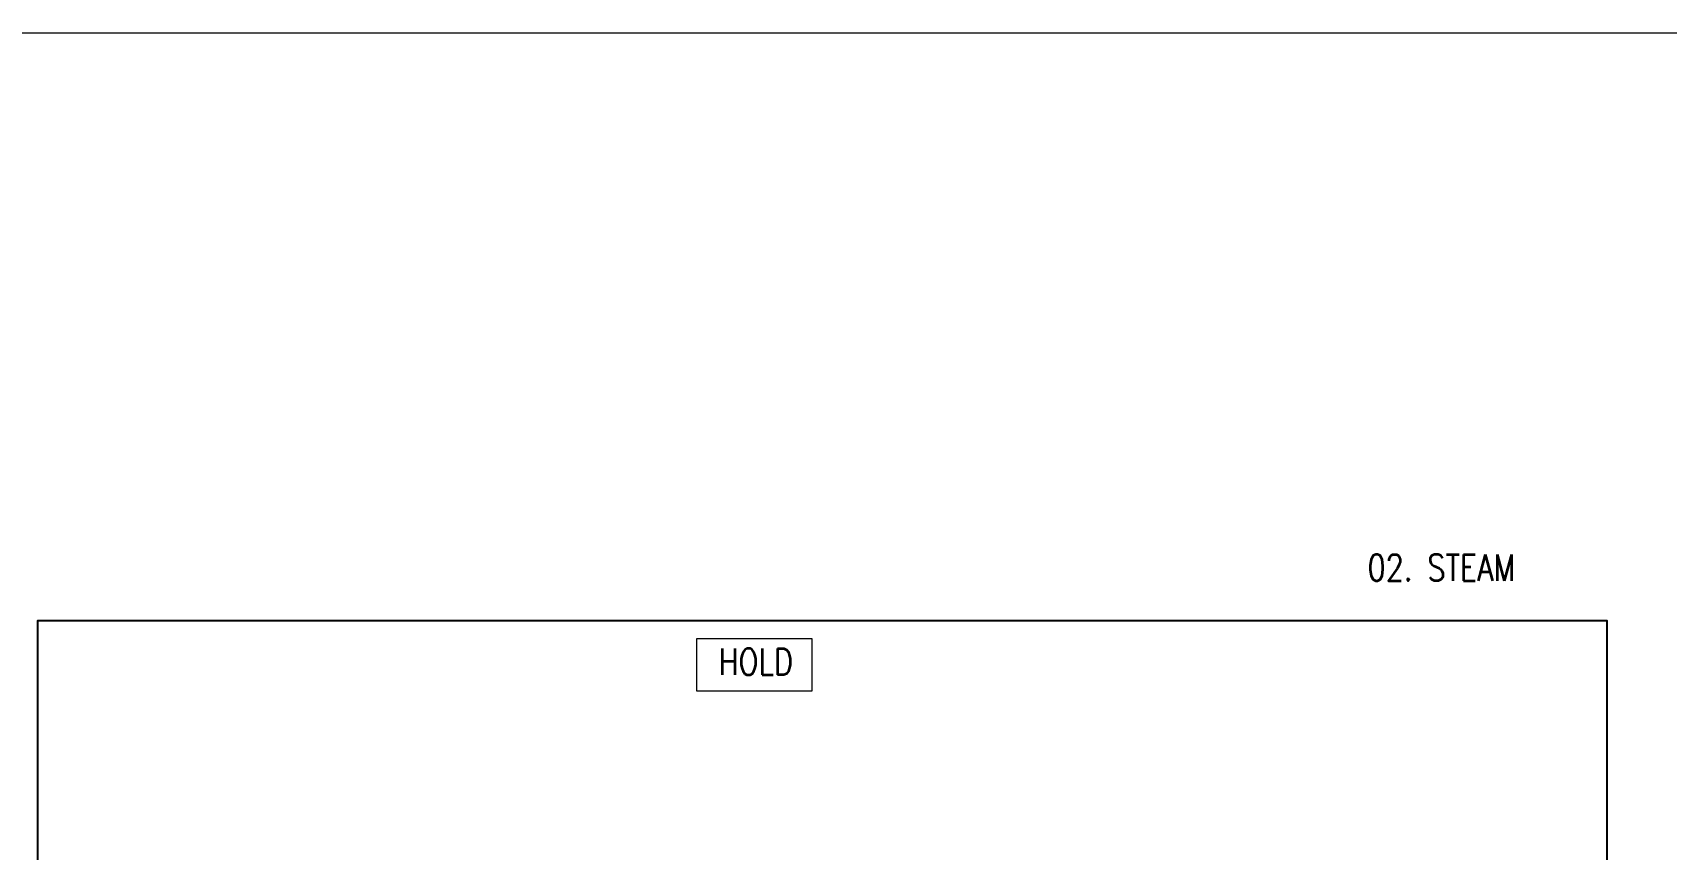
# Model space of a CAD drawing. Extents: x -29512 to 147477, y -5232 to 39709.
# Drawn here: x 138728.7 to 139181.8, y 10838.9 to 11065.4 of the extents above; entities that cross this region are included whole.
import ezdxf

# ---------------------------------------------------------------- set-up
doc = ezdxf.new("R2010")
doc.units = 0
doc.layers.get('DEFPOINTS').update_dxf_attribs({"linetype": 'CONTINUOUS'})
doc.layers.add('DIMENSION', color=3, linetype='CONTINUOUS')
doc.layers.add('FITTING', color=7, linetype='CONTINUOUS', lineweight=13)
doc.styles.add('Romans100', font='romans.shx', dxfattribs={"width": 0.8, "height": 200})

msp = doc.modelspace()

# ---------------------------------------------------------------- linework, layer by layer
at = {"layer": 'DIMENSION', "color": 6, "linetype": 'ByBlock', "ltscale": 0.5}
msp.add_lwpolyline([(139165.2769, 10574.7622), (138730.1652, 10574.7622), (138730.1652, 10902.4098), (139165.2769, 10902.4098)], close=True, dxfattribs=at)
at = {"layer": 'FITTING', "linetype": 'ByBlock', "ltscale": 0.5}
for points in [[(138197.527, 11065.4116), (142765.3225, 11065.4116), (142765.3225, 9833.6398), (138197.527, 9833.6398)], [(138912.7922, 10897.3105), (138912.7922, 10882.825), (138944.9018, 10882.825), (138944.9018, 10897.3105)]]:
    msp.add_lwpolyline(points, close=True, dxfattribs=at)

# ---------------------------------------------------------------- texts
at = {"layer": 'DEFPOINTS', "color": 2, "width": 141.14178, "attachment_point": 5, "style": 'Romans100'}
for s, insert, char_height in [('{\\A1;02. STEAM}', (139119.4162, 10917.0458), 7.323919), ('{\\A1;HOLD\\P}', (138929.2747, 10890.9368), 7.32392)]:
    msp.add_mtext(s, dxfattribs=dict(at, insert=insert, char_height=char_height))

doc.saveas('drawing.dxf')
